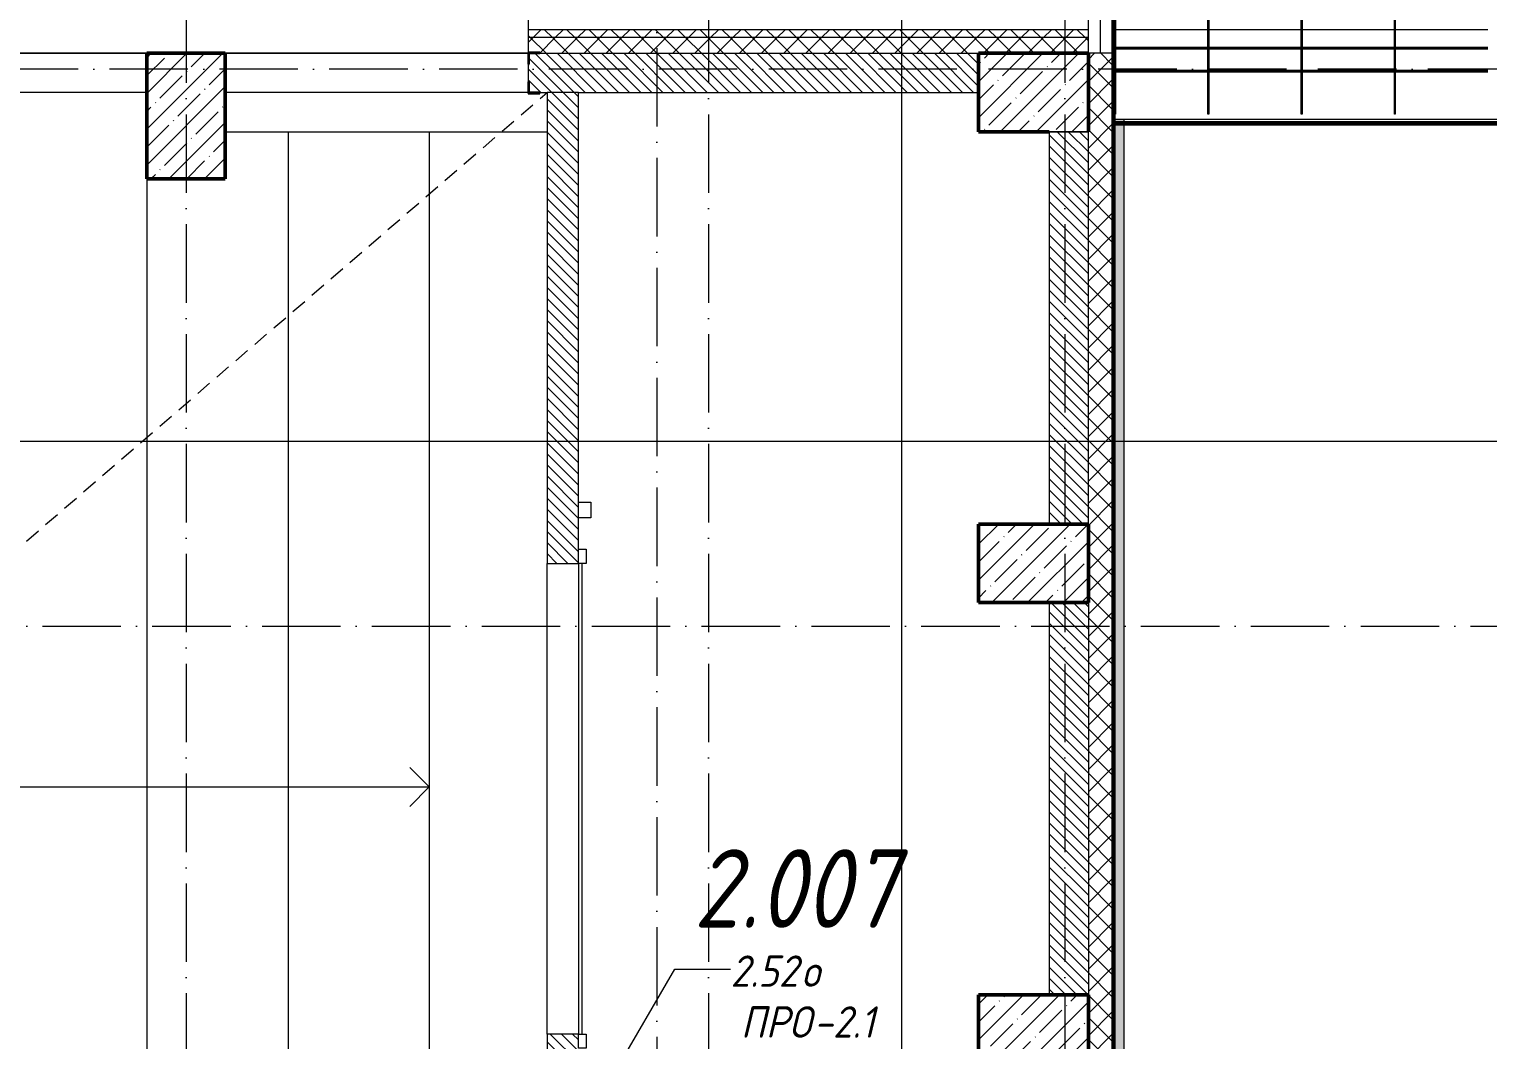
# Model space of a CAD drawing. Header units: millimetres. Extents: x -356862 to 418287, y 0 to 839748.
# Drawn here: x 1291 to 10587, y 401299 to 407740 of the extents above; entities that cross this region are included whole.
import ezdxf

# ---------------------------------------------------------------- set-up
doc = ezdxf.new("R2010")
doc.units = ezdxf.units.MM
doc.linetypes.add('200_ШТРИХ_ш1п0_6_', pattern=[160, 100, -60])
doc.linetypes.add('50_200_ШТРИХ_1Т_ш5_п1_п1_', pattern=[700, 500, -100, 0, -100])
for name, color, linetype, lineweight in [('A-DETL-____-OTLN-3', 7, '200_ШТРИХ_ш1п0_6_', 9), ('A-DOOR-____-MCUT', 7, 'Continuous', 13), ('A-DOOR-____-OTLN', 7, 'Continuous', 9), ('A-FLOR-____-OTLN', 7, 'Continuous', 9), ('A-GENM-____-IDEN', 7, 'Continuous', 9), ('A-GENM-____-MCUT', 7, 'Continuous', 25), ('A-GENM-____-OTLN', 7, 'Continuous', 9), ('A-GENM-____-OTLN-1', 7, 'Continuous', 25), ('A-GLAZ-____-IDEN', 7, 'Continuous', 9), ('A-GLAZ-____-OTLN', 7, 'Continuous', 9), ('A-WALL-____-MCUT', 7, 'Continuous', 13), ('A-WALL-____-MCUT-1', 7, 'Continuous', 9), ('A-WALL-____-OTLN', 7, 'Continuous', 9), ('A-WALL-____-PATT-1', 7, 'Continuous', 9), ('A-WALL-FNSH-MCUT-1', 7, 'Continuous', 9), ('E-ELEC-EQPM-OTLN', 7, 'Continuous', 9), ('I-WALL-____-OTLN', 7, 'Continuous', 9), ('S-COLS-____-MCUT', 7, 'Continuous', 50), ('S-COLS-____-OTLN', 7, 'Continuous', 9), ('S-GRID-____-OTLN-1', 7, '50_200_ШТРИХ_1Т_ш5_п1_п1_', 9), ('S-STRS-____-OTLN-1', 7, 'Continuous', 9), ('Марки помещений', 7, 'Continuous', 9)]:
    doc.layers.add(name, color=color, linetype=linetype, lineweight=lineweight)
doc.layers.add('A-GLAZ-____-OTLN-1', color=7, linetype='Continuous', lineweight=9, true_color=0xc0c0c0)
doc.layers.add('G-____-____-SYMB-1', color=9, linetype='Continuous', lineweight=9, true_color=0x808080)
doc.styles.add('ISOCPEUR_I_11', font='isocpeui.ttf', dxfattribs={"width": 0.9, "height": 200})
doc.styles.add('ISOCPEUR_I_2', font='isocpeui.ttf', dxfattribs={"width": 0.85, "height": 2.3})
pattern_1 = [(135, (-15659.08, 321904.697), (-35.35534, -35.35534), [])]
pattern_2 = [(45, (-15659.08, 321904.7), (-70.71068, 70.71068), []), (135, (-15659.08, 321904.7), (-70.71068, -70.71068), [])]

# ---------------------------------------------------------------- blocks, each defined once
blk = doc.blocks.new('141_Фартук_СКБ - 141_Фартук_СКБ_вентфасад-30031396-АР1_План отверстий 2 этажа в осях 1-64_Ю-ЯЯ')
at = {"layer": 'A-GENM-____-MCUT'}
for p, q in [((26160, 757.8), (0, 757.8)), ((0, 756.7), (26160, 756.7)), ((26160, 756.7), (26160, 757.8))]:
    blk.add_line(p, q, dxfattribs=at)
at = {"layer": 'A-GENM-____-OTLN'}
for p, q in [((0, 765.2), (26160, 765.2)), ((0, 752.5), (26160, 752.5)), ((0, 743.4), (26160, 743.4)), ((0, 742.6), (26160, 742.6))]:
    blk.add_line(p, q, dxfattribs=at)
blk = doc.blocks.new('Элемент крепления - Пластина-30015157-АР1_План отверстий 2 этажа в осях 1-64_Ю-ЯЯ')
at = {"layer": 'A-GENM-____-OTLN'}
for p, q in [((25651.1, 85294), (25651.1, 85988)), ((25651.1, 85988), (25656.1, 85988)), ((25656.1, 85988), (25656.1, 85294)), ((25656.1, 85294), (25651.1, 85294))]:
    blk.add_line(p, q, dxfattribs=at)
blk = doc.blocks.new('Швеллер - 140х58-30031487-АР1_План отверстий 2 этажа в осях 1-64_Ю-ЯЯ')
at = {"layer": 'A-GENM-____-MCUT'}
for p, q in [((-12488, 75), (-13077.5, 75)), ((-13077.5, 71), (-12488, 71)), ((-11893.4, 75), (-12483, 75)), ((-12483, 71), (-11893.4, 71)), ((-11298.9, 75), (-11888.4, 75)), ((-11888.4, 71), (-11298.9, 71)), ((-10704.3, 75), (-11293.9, 75)), ((-11293.9, 71), (-10704.3, 71)), ((-12488, -71), (-13077.5, -71)), ((-13077.5, -75), (-12488, -75)), ((-11893.4, -71), (-12483, -71)), ((-12483, -75), (-11893.4, -75)), ((-11298.9, -71), (-11888.4, -71)), ((-11888.4, -75), (-11298.9, -75)), ((-10704.3, -71), (-11293.9, -71)), ((-11293.9, -75), (-10704.3, -75))]:
    blk.add_line(p, q, dxfattribs=at)
blk = doc.blocks.new('BSC_Колонна _Прямоугольная - 500х800-V64-АР1_План отверстий 2 этажа в осях 1-64_Ю-ЯЯ')
at = {"layer": 'S-COLS-____-OTLN'}
h = blk.add_hatch(dxfattribs=at)
h.set_pattern_fill('FP_75', color=256, style=0, pattern_type=2)
h.set_pattern_definition([(45, (-17950, -85281.04), (-114.04925, 114.04925), []), (45, (-17835.95, -85281.04), (-114.04925, 114.04925), [201.613, -40.323, 3.353, -36.97])])
h.paths.add_polyline_path([(-250, -400), (250, -400), (250, 400), (-250, 400)], flags=0)
at = {"layer": 'S-COLS-____-MCUT'}
for p, q in [((250, 400), (-250, 400)), ((-250, 400), (-250, -400)), ((250, -400), (250, 400)), ((-250, -400), (250, -400))]:
    blk.add_line(p, q, dxfattribs=at)
blk = doc.blocks.new('BSC_Колонна _Прямоугольная - 500х700-V68-АР1_План отверстий 2 этажа в осях 1-64_Ю-ЯЯ')
at = {"layer": 'S-COLS-____-OTLN'}
h = blk.add_hatch(dxfattribs=at)
h.set_pattern_fill('FP_80', color=256, style=0, pattern_type=2)
h.set_pattern_definition([(315, (-79431.04, 23350), (114.04925, 114.04925), []), (315, (-79431.04, 23235.95), (114.04925, 114.04925), [201.613, -40.323, 3.353, -36.97])])
h.paths.add_polyline_path([(-250, -350), (250, -350), (250, 350), (-250, 350)], flags=0)
at = {"layer": 'S-COLS-____-MCUT'}
for p, q in [((250, 350), (-250, 350)), ((-250, 350), (-250, -350)), ((250, -350), (250, 350)), ((-250, -350), (250, -350))]:
    blk.add_line(p, q, dxfattribs=at)
blk = doc.blocks.new('BSC_Колонна _Прямоугольная - 500х700-V69-АР1_План отверстий 2 этажа в осях 1-64_Ю-ЯЯ')
at = {"layer": 'S-COLS-____-OTLN'}
h = blk.add_hatch(dxfattribs=at)
h.set_pattern_fill('FP_81', color=256, style=0, pattern_type=2)
h.set_pattern_definition([(315, (-82431.04, 23350), (114.04925, 114.04925), []), (315, (-82431.04, 23235.95), (114.04925, 114.04925), [201.613, -40.323, 3.353, -36.97])])
h.paths.add_polyline_path([(-250, -350), (250, -350), (250, 350), (-250, 350)], flags=0)
at = {"layer": 'S-COLS-____-MCUT'}
for p, q in [((250, 350), (-250, 350)), ((-250, 350), (-250, -350)), ((250, -350), (250, 350)), ((-250, -350), (250, -350))]:
    blk.add_line(p, q, dxfattribs=at)
blk = doc.blocks.new('DM_Штора_Противопожарная_Doormaster_EI-60 - ш_3000 х в_1200-27470059-АР1_План отверстий 2 этажа в осях 1-64_Ю-ЯЯ')
at = {"layer": 'A-DOOR-____-MCUT'}
for p, q in [((-1465, -100), (-1375, -100)), ((-1465, -150), (-1465, -100)), ((-1375, -150), (-1465, -150)), ((-1375, -100), (-1375, -150)), ((-1375, -125), (1625, -125)), ((1625, -100), (1715, -100)), ((1625, -150), (1625, -100)), ((1715, -150), (1625, -150)), ((1715, -100), (1715, -150))]:
    blk.add_line(p, q, dxfattribs=at)
at = {"layer": 'E-ELEC-EQPM-OTLN'}
for p, q in [((1915, -180), (1915, -100)), ((1915, -100), (2015, -100)), ((2015, -180), (1915, -180)), ((2015, -100), (2015, -180))]:
    blk.add_line(p, q, dxfattribs=at)
blk = doc.blocks.new('Фахверк_СКБ_Уголок - 250_2700-27497298-АР1_План отверстий 2 этажа в осях 1-64_Ю-ЯЯ')
at = {"layer": 'A-GENM-____-MCUT'}
for p, q in [((200, 181), (125, 181)), ((125, 181), (125, 106)), ((125, 106), (131, 106)), ((131, 106), (131, 175)), ((131, 175), (200, 175)), ((200, 175), (200, 181)), ((131, -6), (125, -6)), ((125, -6), (125, -81)), ((125, -81), (200, -81)), ((131, -75), (131, -6)), ((200, -75), (131, -75)), ((200, -81), (200, -75))]:
    blk.add_line(p, q, dxfattribs=at)
blk = doc.blocks.new('Отлив_СКБ1 - Отлив_Фасады на кровле-32719945-АР1_План отверстий 2 этажа в осях 1-64_Ю-ЯЯ')
at = {"layer": 'A-GLAZ-____-OTLN-1'}
h = blk.add_hatch(color=256, dxfattribs=at)
h.paths.add_polyline_path([(17312, 170), (17254, 228), (9745, 228), (9745, 170), (14782, 170), (14782, 204), (16582, 204), (16582, 170), (17141.2, 170)], flags=0)
h.paths.add_polyline_path([(9682, 228), (9008, 228), (9008, 170), (9682, 170)], flags=0)
h.paths.add_polyline_path([(8945, 170), (8945, 228), (40.2, 228), (40.2, 170), (8665.5, 170)], flags=0)
h.paths.add_polyline_path([(17.6, 170), (17.6, 228), (2, 228), (2, 170)], flags=0)
at = {"layer": 'A-GLAZ-____-OTLN'}
for p, q in [((17.6, 228), (2, 228)), ((8945, 228), (40.2, 228))]:
    blk.add_line(p, q, dxfattribs=at)

msp = doc.modelspace()

# ---------------------------------------------------------------- hatches: boundary and pattern name
at = {"layer": 'A-WALL-____-PATT-1'}
h = msp.add_hatch(dxfattribs=at)
h.set_pattern_fill('FP_1', color=256, style=0, pattern_type=2)
h.set_pattern_definition(pattern_2)
h.paths.add_polyline_path([(4470.9187, 407685.7392), (8040.9187, 407685.7392), (8040.9187, 407735.7392), (4470.9187, 407735.7392)], flags=0)
h.paths.add_polyline_path([(-5069.2584, 407685.7392), (-5029.0813, 407685.7392), (-5029.0813, 407735.7392), (-18109.0813, 407735.7392), (-18109.0813, 407685.7392), (-8604.2597, 407685.7392)], flags=0)
h = msp.add_hatch(dxfattribs=at)
h.set_pattern_fill('FP_1', color=256, style=0, pattern_type=2)
h.set_pattern_definition(pattern_2)
h.paths.add_polyline_path([(7340.9187, 407585.7392), (8040.9187, 407585.7392), (8040.9187, 407685.7392), (4470.9187, 407685.7392), (4470.9187, 407591.7392), (4545.9187, 407591.7392), (4545.9187, 407585.7392), (7303.2463, 407585.7392)], flags=0)
h.paths.add_polyline_path([(-5759.0813, 407585.7392), (-5104.0813, 407585.7392), (-5104.0813, 407591.7392), (-5029.0813, 407591.7392), (-5029.0813, 407685.7392), (-18109.0813, 407685.7392), (-18109.0813, 407585.7392), (-6259.0813, 407585.7392)], flags=0)
h = msp.add_hatch(dxfattribs=at)
h.set_pattern_fill('FP_6', color=256, style=0, pattern_type=2)
h.set_pattern_definition(pattern_1)
h.paths.add_polyline_path([(7340.9187, 407335.7392), (7340.9187, 407585.7392), (4476.9187, 407585.7392), (4476.9187, 407516.7392), (4470.9187, 407516.7392), (4470.9187, 407404.7392), (4476.9187, 407404.7392), (4476.9187, 407335.7392), (7303.2463, 407335.7392)], flags=0)
h = msp.add_hatch(dxfattribs=at)
h.set_pattern_fill('FP_1', color=256, style=0, pattern_type=2)
h.set_pattern_definition(pattern_2)
h.paths.add_polyline_path([(8040.9187, 389835.7392), (8190.9187, 389835.7392), (8190.9187, 390585.7392), (8046.9187, 390585.7392), (8046.9187, 390510.7392), (8040.9187, 390510.7392), (8040.9187, 390430.1755)], flags=0)
h.paths.add_polyline_path([(8190.9187, 392385.7392), (8190.9187, 397422.7392), (8103.9187, 397422.7392), (8103.9187, 397416.7392), (8040.9187, 397416.7392), (8040.9187, 392460.7392), (8046.9187, 392460.7392), (8046.9187, 392385.7392), (8186.9966, 392385.7392)], flags=0)
h.paths.add_polyline_path([(8046.9187, 397422.7392), (8055.9187, 397422.7392), (8055.9187, 397444.7392), (8046.9187, 397444.0823)], flags=0)
h.paths.add_polyline_path([(8050.9187, 397454.7392), (8055.9187, 397455.396), (8056.7082, 397485.7392), (8190.9187, 397485.7392), (8190.9187, 398159.7392), (8055.9187, 398159.7392), (8055.9187, 398222.7392), (8046.9187, 398222.7392), (8046.9187, 398165.7392), (8040.9187, 398165.7392), (8040.9187, 397975.7392), (8060.9187, 397975.0693), (8060.9187, 397965.7392), (8040.9187, 397965.0823), (8040.9187, 397479.7392), (8046.9187, 397479.7392), (8046.9187, 397455.396), (8050.9187, 397455.396)], flags=0)
h.paths.add_polyline_path([(8103.9187, 398222.7392), (8190.9187, 398222.7392), (8190.9187, 407585.7392), (8040.9187, 407585.7392), (8040.9187, 398228.7392), (8103.9187, 398228.7392)], flags=0)
h = msp.add_hatch(dxfattribs=at)
h.set_pattern_fill('FP_6', color=256, style=0, pattern_type=2)
h.set_pattern_definition(pattern_1)
h.paths.add_polyline_path([(4790.9187, 398385.7392), (4790.9187, 401335.7392), (4590.9187, 401335.7392), (4590.9187, 398385.7392)], flags=0)
h.paths.add_polyline_path([(4590.9187, 404335.7392), (4790.9187, 404335.7392), (4790.9187, 407335.7392), (4590.9187, 407335.7392), (4590.9187, 404425.7392)], flags=0)
h = msp.add_hatch(dxfattribs=at)
h.set_pattern_fill('FP_6', color=256, style=0, pattern_type=2)
h.set_pattern_definition(pattern_1)
h.paths.add_polyline_path([(8040.9187, 404585.7392), (8040.9187, 407085.7392), (7790.9187, 407085.7392), (7790.9187, 404585.7392)], flags=0)
h = msp.add_hatch(dxfattribs=at)
h.set_pattern_fill('FP_6', color=256, style=0, pattern_type=2)
h.set_pattern_definition(pattern_1)
h.paths.add_polyline_path([(8040.9187, 401585.7392), (8040.9187, 404085.7392), (7790.9187, 404085.7392), (7790.9187, 401585.7392)], flags=0)
at = {"layer": 'S-COLS-____-OTLN'}
h = msp.add_hatch(dxfattribs=at)
h.set_pattern_fill('FP_13', color=256, style=0, pattern_type=2)
h.set_pattern_definition([(45, (-15659.08, 321904.7), (-114.04925, 114.04925), []), (45, (-15545.03, 321904.7), (-114.04925, 114.04925), [201.612, -40.322, 3.353, -36.97])])
h.paths.add_polyline_path([(7790.9187, 407085.7392), (8040.9187, 407085.7392), (8040.9187, 407585.7392), (7340.9187, 407585.7392), (7340.9187, 407085.7392)], flags=0)

# ---------------------------------------------------------------- linework, layer by layer
at = {"layer": 'A-DETL-____-OTLN-3'}
msp.add_line((-8059.0813, 396435.7392), (4590.9187, 407335.7392), dxfattribs=at)
at = {"layer": 'A-FLOR-____-OTLN'}
for p, q in [((8802.9642, 407735.7392), (8213.4187, 407735.7392)), ((9397.5096, 407735.7392), (8807.9642, 407735.7392)), ((9992.0551, 407735.7392), (9402.5096, 407735.7392)), ((10586.6005, 407735.7392), (9997.0551, 407735.7392)), ((8210.9187, 407165.7392), (34370.9187, 407165.7392))]:
    msp.add_line(p, q, dxfattribs=at)
at = {"layer": 'A-GLAZ-____-IDEN'}
for p, q in [((4990.9187, 401035.7392), (5405.8589, 401749.5029)), ((5405.8589, 401749.5029), (5760.8275, 401749.5029))]:
    msp.add_line(p, q, dxfattribs=at)
at = {"layer": 'A-WALL-____-MCUT'}
for p, q in [((4470.9187, 407815.7392), (4470.9187, 407591.7392)), ((8040.9187, 407585.7392), (8040.9187, 407815.7392)), ((7340.9187, 407585.7392), (8040.9187, 407585.7392)), ((7340.9187, 407335.7392), (7340.9187, 407585.7392)), ((4470.9187, 407516.7392), (4470.9187, 407404.7392)), ((4545.9187, 407335.7392), (4590.9187, 407335.7392)), ((4590.9187, 407335.7392), (4590.9187, 404335.7392)), ((4790.9187, 404725.7392), (4790.9187, 407335.7392)), ((4790.9187, 407335.7392), (7340.9187, 407335.7392)), ((7790.9187, 407085.7392), (7790.9187, 404585.7392)), ((8040.9187, 404585.7392), (8040.9187, 407085.7392)), ((4790.9187, 404425.7392), (4790.9187, 404625.7392)), ((4590.9187, 404335.7392), (4790.9187, 404335.7392)), ((7790.9187, 404085.7392), (7790.9187, 401585.7392)), ((8040.9187, 404085.7392), (8040.9187, 401585.7392)), ((4590.9187, 401335.7392), (4590.9187, 398385.7392)), ((4790.9187, 401335.7392), (4590.9187, 401335.7392))]:
    msp.add_line(p, q, dxfattribs=at)
at = {"layer": 'A-WALL-____-MCUT-1'}
for p, q in [((8196.9187, 398222.7392), (8196.9187, 407834.7392)), ((8202.9187, 398222.7392), (8202.9187, 407834.7392)), ((8040.9187, 407735.7392), (4470.9187, 407735.7392)), ((8040.9187, 407685.7392), (4470.9187, 407685.7392)), ((4545.9187, 407585.7392), (7340.9187, 407585.7392)), ((8040.9187, 407585.7392), (8040.9187, 407085.7392)), ((8190.9187, 407585.7392), (8040.9187, 407585.7392)), ((4790.9187, 407335.7392), (4590.9187, 407335.7392)), ((8040.9187, 407085.7392), (7790.9187, 407085.7392))]:
    msp.add_line(p, q, dxfattribs=at)
at = {"layer": 'A-WALL-____-OTLN'}
for p, q in [((8115.9187, 407815.7392), (8115.9187, 407585.7392)), ((2040.9187, 407585.7392), (-2159.0813, 407585.7392)), ((-2159.0813, 407585.7392), (2040.9187, 407585.7392)), ((4470.9187, 407585.7392), (2540.9187, 407585.7392)), ((2540.9187, 407585.7392), (4470.9187, 407585.7392)), ((2040.9187, 407335.7392), (-2159.0813, 407335.7392)), ((4470.9187, 407335.7392), (2540.9187, 407335.7392))]:
    msp.add_line(p, q, dxfattribs=at)
at = {"layer": 'A-WALL-FNSH-MCUT-1'}
for p, q in [((8190.9187, 407834.7392), (8190.9187, 398222.7392)), ((8210.9187, 398222.7392), (8210.9187, 407198.7392))]:
    msp.add_line(p, q, dxfattribs=at)
at = {"layer": 'G-____-____-SYMB-1'}
for p, q in [((6850.9187, 408593.2486), (6850.9187, 376826.2225)), ((-20629.7043, 405113.7498), (88870.1843, 405113.7498))]:
    msp.add_line(p, q, dxfattribs=at)
at = {"layer": 'I-WALL-____-OTLN'}
for p, q in [((4590.9187, 401335.7392), (4590.9187, 404335.7392)), ((4790.9187, 404335.7392), (4790.9187, 401335.7392))]:
    msp.add_line(p, q, dxfattribs=at)
at = {"layer": 'S-COLS-____-MCUT'}
for p, q in [((8040.9187, 407585.7392), (7340.9187, 407585.7392)), ((7340.9187, 407585.7392), (7340.9187, 407085.7392)), ((8040.9187, 407085.7392), (8040.9187, 407585.7392)), ((7340.9187, 407085.7392), (7790.9187, 407085.7392))]:
    msp.add_line(p, q, dxfattribs=at)
at = {"layer": 'S-COLS-____-OTLN'}
msp.add_line((7790.9187, 407085.7392), (8040.9187, 407085.7392), dxfattribs=at)
at = {"layer": 'S-GRID-____-OTLN-1'}
for p, q in [((2290.9187, 412797.5486), (2290.9187, 374796.285)), ((5620.9187, 412797.5486), (5620.9187, 399152.0275)), ((7890.9187, 412797.5486), (7890.9187, 388580.1809)), ((5290.9187, 412519.6146), (5290.9187, 374796.285)), ((88415.3253, 407485.7392), (-20327.8515, 407485.7392)), ((-20327.8515, 403935.7392), (88415.3253, 403935.7392))]:
    msp.add_line(p, q, dxfattribs=at)
at = {"layer": 'S-STRS-____-OTLN-1'}
for p, q in [((2540.9187, 407085.7392), (2940.9187, 407085.7392)), ((2940.9187, 407085.7392), (3840.9187, 407085.7392)), ((2940.9187, 407085.7392), (2940.9187, 398235.7392)), ((2940.9187, 407085.7392), (2940.9187, 398235.7392)), ((3840.9187, 407085.7392), (4590.9187, 407085.7392)), ((3840.9187, 407085.7392), (3840.9187, 398235.7392)), ((3840.9187, 407085.7392), (3840.9187, 398235.7392)), ((2040.9187, 406785.7392), (2040.9187, 398235.7392)), ((2040.9187, 406785.7392), (2040.9187, 398235.7392)), ((3840.9187, 402910.7392), (3715.9187, 403035.7392)), ((1140.9187, 402910.7392), (2040.9187, 402910.7392)), ((2040.9187, 402910.7392), (2940.9187, 402910.7392)), ((2940.9187, 402910.7392), (3840.9187, 402910.7392)), ((3840.9187, 402910.7392), (3715.9187, 402785.7392))]:
    msp.add_line(p, q, dxfattribs=at)

# ---------------------------------------------------------------- block references
at = {"layer": 'A-DOOR-____-OTLN', "rotation": 89.99999999999991}
msp.add_blockref('DM_Штора_Противопожарная_Doormaster_EI-60 - ш_3000 х в_1200-27470059-АР1_План отверстий 2 этажа в осях 1-64_Ю-ЯЯ', (4690.9187, 402710.7392), dxfattribs=at)
at = {"layer": 'A-GENM-____-OTLN', "rotation": 180}
msp.add_blockref('141_Фартук_СКБ - 141_Фартук_СКБ_вентфасад-30031396-АР1_План отверстий 2 этажа в осях 1-64_Ю-ЯЯ', (34370.9187, 407892.7392), dxfattribs=at)
at = {"layer": 'A-GENM-____-OTLN'}
for name, p in [('Элемент крепления - Пластина-30015157-АР1_План отверстий 2 этажа в осях 1-64_Ю-ЯЯ', (-17442.7177, 321904.6972)), ('Элемент крепления - Пластина-30015157-АР1_План отверстий 2 этажа в осях 1-64_Ю-ЯЯ', (-16848.1722, 321904.6972)), ('Элемент крепления - Пластина-30015157-АР1_План отверстий 2 этажа в осях 1-64_Ю-ЯЯ', (-16253.6268, 321904.6972)), ('Элемент крепления - Пластина-30015157-АР1_План отверстий 2 этажа в осях 1-64_Ю-ЯЯ', (-15659.0813, 321904.6972)), ('Швеллер - 140х58-30031487-АР1_План отверстий 2 этажа в осях 1-64_Ю-ЯЯ', (21290.9187, 407545.7392))]:
    msp.add_blockref(name, p, dxfattribs=at)
at = {"layer": 'A-GENM-____-OTLN-1'}
msp.add_blockref('Фахверк_СКБ_Уголок - 250_2700-27497298-АР1_План отверстий 2 этажа в осях 1-64_Ю-ЯЯ', (4345.9187, 407410.7392), dxfattribs=at)
at = {"layer": 'A-GLAZ-____-OTLN', "rotation": 269.9999999999997}
msp.add_blockref('Отлив_СКБ1 - Отлив_Фасады на кровле-32719945-АР1_План отверстий 2 этажа в осях 1-64_Ю-ЯЯ', (8040.9187, 407167.7392), dxfattribs=at)
at = {"layer": 'S-COLS-____-OTLN'}
msp.add_blockref('BSC_Колонна _Прямоугольная - 500х800-V64-АР1_План отверстий 2 этажа в осях 1-64_Ю-ЯЯ', (2290.9187, 407185.7392), dxfattribs=at)
at = {"layer": 'S-COLS-____-OTLN', "rotation": 89.9999999999999}
for name, p in [('BSC_Колонна _Прямоугольная - 500х700-V69-АР1_План отверстий 2 этажа в осях 1-64_Ю-ЯЯ', (7690.9187, 404335.7392)), ('BSC_Колонна _Прямоугольная - 500х700-V68-АР1_План отверстий 2 этажа в осях 1-64_Ю-ЯЯ', (7690.9187, 401335.7392))]:
    msp.add_blockref(name, p, dxfattribs=at)

# ---------------------------------------------------------------- texts
at = {"layer": 'A-GENM-____-IDEN', "char_height": 200, "attachment_point": 1, "style": 'ISOCPEUR_I_11'}
for s, insert, width in [('ПРО', (5825.9708, 401512.8553), 562.784625), ('-2.1', (6290.3146, 401512.8553), 505.063125)]:
    msp.add_mtext(s, dxfattribs=dict(at, insert=insert, width=width))
at = {"layer": 'A-GLAZ-____-IDEN', "char_height": 200, "attachment_point": 1, "style": 'ISOCPEUR_I_11'}
for s, insert, width in [('2.52', (5760.8275, 401837.1175), 548.35425), ('\\fISOCPEUR|b0|i1|c204|p34|;\\W.9;о', (6213.265, 401837.1175), 158.734125)]:
    msp.add_mtext(s, dxfattribs=dict(at, insert=insert, width=width))
at = {"layer": 'Марки помещений', "insert": (5525.051, 402513.6992), "char_height": 500, "width": 785.65375, "attachment_point": 1, "style": 'ISOCPEUR_I_2'}
msp.add_mtext('2.007', dxfattribs=at)

doc.saveas('drawing.dxf')
